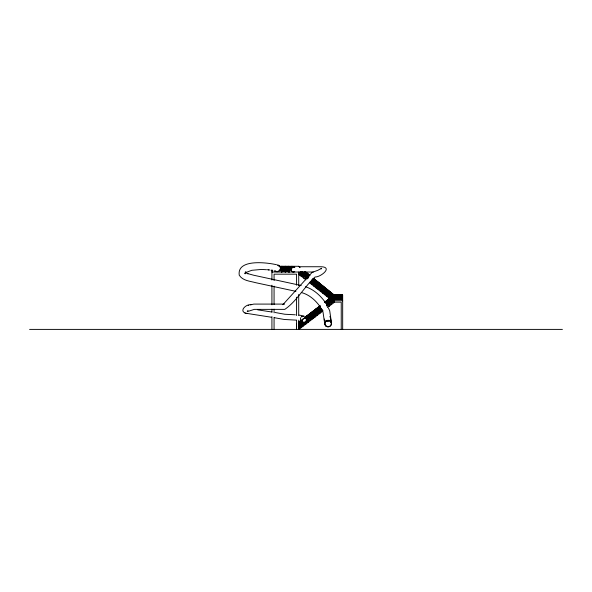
<?xml version="1.0" encoding="UTF-8"?>
<svg xmlns="http://www.w3.org/2000/svg" width="592" height="592" viewBox="0 0 592 592"><rect width="100%" height="100%" fill="white"/><g stroke="black" fill="none" stroke-linecap="round" stroke-linejoin="round"><path stroke-width="0.89" d="M247.989 310.326L247.219 311.666L254.294 309.372L284.796 309.372C296.784 301.261 304.34 286.757 315.055 276.989C320.546 277.315 333.444 266.999 321.019 266.74L299.678 266.74M321.108 268.997L321.604 268.235L317.948 270.263L312.095 272.409L282.872 304.702M301.631 316.631L301.313 316.905M301.232 320.279L298.309 322.529L301.217 320.316M304.88 317.467L320.205 305.657M324.579 302.283L334.066 294.971L342.672 294.971L342.672 329.396M304.873 317.623L305.59 317.068M305.709 316.979L306.427 316.424L306.427 319.687M309.934 313.797L308.217 315.04L308.217 319.132M324.986 302.12L325.704 301.572L325.704 303.245M305.583 316.979L319.414 306.404M325.23 301.95L329.596 298.605M299.537 321.752L300.255 321.204M306.834 316.172L307.788 315.447M307.907 315.351L308.861 314.618M310.06 313.708L311.015 312.976M312.206 312.058L313.168 311.333M313.286 311.237L314.241 310.504M314.359 310.415L315.314 309.683M315.432 309.594L316.394 308.861M317.586 307.944L318.54 307.218M318.666 307.122L319.621 306.39M325.149 302.164L326.103 301.432M326.222 301.343L327.176 300.61M327.332 300.499L328.286 299.767M328.405 299.67L329.359 298.945M298.464 326.599L303.481 322.758M306.834 320.198L320.694 309.594L320.679 307.936M321.515 308.965L320.797 309.512L320.797 307.847M334.066 299.367L333.348 299.915L333.348 295.674L334.066 295.119L331.439 292.996L331.439 297.243M298.301 326.873L303.422 322.958M307.004 320.22L321.663 309.002M326.577 305.243L334.066 299.515M305.272 322.736L298.886 327.62L301.202 327.62L301.202 325.844L303.526 325.844L303.526 324.068L305.857 324.068L305.857 322.292M306.19 322.033L322.27 309.734M313.568 278.336L334.066 294.971L334.066 300.706L326.888 306.205L329.241 306.205L329.241 304.399L331.601 304.399L331.601 302.601L333.962 302.601L333.962 300.795L334.554 302.142L327.369 307.633M298.886 329.396L323.136 310.867M283.139 304.473L284.338 304.088L253.827 304.088L250.579 304.843M301.624 316.683L304.258 316.542M251.023 304.725C246.472 303.837 238.672 310.807 245.569 313.19M248.263 305.479L248.788 305.339M278.884 266.289L298.716 266.289L300.137 267.436M280.238 266.407L280.475 268.132M281.674 266.407L285.137 266.407M285.499 266.407L288.763 266.407L288.763 270.707L285.499 270.707M280.527 268.287L281.363 268.287M290.894 269.042L289.37 269.042L289.37 272.024M281.311 270.707L281.555 266.407L281.363 272.024M281.674 270.707L285.137 270.707M289.836 270.707L289.599 266.407L289.836 268.99M280.675 270.833L289.962 270.833M271.92 272.024L298.716 272.024L303.134 275.606M299.678 272.024L313.316 272.024M301.372 276.301L298.716 274.177L301.409 274.177L301.409 276.301L303.992 276.301L303.992 278.351L306.515 278.351M309.764 282.288L311.362 282.288L311.362 284.182L313.701 284.182L313.701 286.025L315.973 286.025L315.973 287.83L318.193 287.83L318.193 289.584L320.361 289.584L320.361 291.301L322.47 291.301L322.47 292.966L324.527 292.966L324.527 294.594L326.532 294.594L326.532 296.185L328.486 296.185L328.486 297.732L330.395 297.732M334.428 295.09L342.317 295.09M334.428 299.397L342.317 299.397M334.428 299.515L342.317 299.515M342.672 300.706L332.253 300.706L333.392 301.609M334.066 302.142L341.236 302.142L341.236 329.396M306.619 322.292L308.173 322.3M296.57 323.661L296.57 329.396L296.57 320.191M29.6 329.396L562.4 329.396M266.563 269.737L261.546 269.434L251.792 270.3L245.673 272.609L246.279 272.165L244.814 273.696L245.591 272.253L245.443 273.785L245.325 272.142M295.334 314.803L284.796 314.248L275.088 312.487M296.385 320.139L284.19 319.465L274.207 317.667M299.049 315.092L303.999 315.98M293.491 266.911L294.727 267.244A2.472 2.472 0 0 0 291.02 269.382A2.472 2.472 0 0 0 294.727 271.521M272.031 312.036L257.712 309.845M271.277 317.231L244.91 313.079M246.368 313.323L246.96 313.427M276.575 264.742C267.177 262.508 236.793 258.66 239.242 275.184C242.72 280.793 249.92 281.067 255.677 282.687L295.911 291.353M268.546 269.76L269.841 270.011M271.047 270.255L272.165 270.477M274.089 270.855L276.131 271.262M301.21 285.522L253.605 275.213L247.404 273.511L247.974 273.807L245.532 272.394L246.08 272.942L245.317 271.92M301.276 292.515C309.172 294.587 315.558 300.174 320.117 306.774M305.553 286.735C313.812 289.495 320.487 295.519 325.422 302.549M298.716 274.177L305.886 279.846M309.564 282.761L329.759 298.738M331.513 300.277L332.186 300.803M300.988 272.512L300.632 272.128M301.469 272.897L300.396 272.054M302.542 273.763L303.622 274.673L303.622 272.12M304.932 275.702L305.294 275.99L305.294 271.772M305.413 276.124L306.131 276.708L306.131 272.453L305.413 271.876L305.768 276.375M313.508 282.628L314.559 283.546L314.559 279.291M315.425 284.175L315.81 284.486M315.928 284.582L316.291 284.87L316.232 280.652M318.052 282.132L318.052 286.38L319.155 287.194M321.19 288.837L321.671 289.222M321.789 289.318L322.448 289.851M322.566 289.947L323.284 290.524M324.238 291.294L324.956 291.878M325.075 291.974L325.763 292.529M325.881 292.626L326.599 293.203M326.717 293.299L327.435 293.884M327.554 293.98L328.153 294.461M328.271 294.557L328.989 295.134M329.944 295.911L330.662 296.488M330.78 296.585L331.498 297.162M300.137 271.972L307.204 277.685M311.444 281.111L331.239 297.11M305.79 272.024L310.03 275.465M299.559 267.118L298.716 266.289M309.535 275.221L306.308 272.601L306.308 276.856L307.026 277.433L307.026 273.186M313.508 278.447L319.636 283.413M301.232 272.734L301.95 273.312L301.95 271.61M305.294 276.027L304.577 275.45L304.577 272.046M311.325 280.926L312.043 281.511L312.043 279.809M313.716 282.865L313.005 282.288L313.005 278.884M316.232 284.9L315.514 284.323L315.514 280.068M326.296 293.07L325.578 292.492L325.578 288.237M300.137 271.994L307.204 277.737M311.444 281.178L331.239 297.236M307.204 278.906L298.716 272.024L298.716 285.684M310.741 281.777L330.536 297.843M332.652 299.559L334.066 300.706M305.487 318.022L305.901 318.496M298.694 327.768L299.552 328.886M329.855 316.505L330.536 317.971M328.442 308.062L329.714 310.785L331.49 323.017M330.654 318.814L331.268 323.054M323.003 311.984L324.764 324.15M342.494 294.971L342.494 299.515M342.317 294.971L342.317 300.706M342.072 295.09L342.072 299.397M341.954 295.09L341.954 299.397M341.599 295.09L341.599 299.397M341.48 295.09L341.48 299.397M341.118 295.09L341.118 299.397M340.999 295.09L340.999 299.397M340.644 295.09L340.644 299.397M340.518 295.09L340.518 299.397M340.163 295.09L340.163 299.397M340.045 295.09L340.045 299.397M339.682 295.09L339.682 299.397M339.564 295.09L339.564 299.397M339.209 295.09L339.209 299.397M339.09 295.09L339.09 299.397M338.728 295.09L338.728 299.397M338.609 295.09L338.609 299.397M338.254 295.09L338.254 299.397M338.128 295.09L338.128 299.397M337.773 295.09L337.773 299.397M337.655 295.09L337.655 299.397M337.292 295.09L337.292 299.397M337.174 295.09L337.174 299.397M336.818 295.09L336.818 299.397M336.7 295.09L336.7 299.397M336.337 295.09L336.337 299.397M336.219 295.09L336.219 299.397M335.856 295.09L335.856 299.397M335.738 295.09L335.738 299.397M335.383 295.09L335.383 299.397M335.264 295.09L335.264 299.397M334.902 295.09L334.902 299.397M334.783 295.09L334.783 299.397M334.428 294.971L334.428 300.706M333.111 294.35L333.111 296.052M332.993 294.254L332.993 295.956M332.275 293.669L332.275 297.073M332.156 293.573L332.156 296.977M331.675 301.195L331.675 296.962L332.393 296.414L332.393 300.647L330.839 301.831L330.839 297.606L331.557 297.058L331.557 301.284M330.602 292.315L330.602 296.562L331.32 297.147L331.32 292.892L324.742 287.564L324.742 291.812L325.459 292.396L325.459 288.141M330.484 292.219L330.484 296.466L329.766 295.882L329.766 291.634M330.003 302.475L330.003 298.257L330.721 297.702L330.721 301.927L326.658 305.035L326.658 300.832L327.376 300.277L327.376 304.48M329.885 302.564L329.885 298.346L329.167 298.901L329.167 303.111M329.648 291.538L329.648 295.785L328.93 295.208L328.93 290.953M329.048 303.2L329.048 298.99L328.331 299.545L328.331 303.755M328.812 290.857L328.812 295.112L328.094 294.527L328.094 290.28M328.212 303.844L328.212 299.633L327.494 300.188L327.494 304.392M327.975 290.176L327.975 294.431L327.258 293.847L327.258 289.599M327.132 289.503L327.132 293.75L326.421 293.166L326.296 288.822M326.54 305.124L326.54 300.928L325.822 301.476L325.822 303.156M323.905 286.883L323.905 291.131L324.623 291.715L324.623 287.468L319.724 283.487L319.724 287.742L320.442 288.319L320.442 284.071M323.787 286.787L323.787 291.035L323.069 290.457L323.069 286.202M322.951 286.106L322.951 290.354L322.233 289.777L322.233 285.522M322.115 285.425L322.115 289.68L321.397 289.096L321.397 284.848M322.189 309.794L322.189 311.592L319.843 311.592L319.843 313.383L317.497 313.383L317.497 315.173L315.159 315.173L315.159 316.964L312.82 316.964L312.82 318.748L310.489 318.748L310.489 320.531L308.158 320.531L308.158 322.292M321.278 284.752L321.278 289L320.561 288.415L320.561 284.167M319.961 305.99L319.961 310.149M319.843 310.245L319.843 306.086L319.125 306.634L319.125 310.793M319.606 283.39L319.606 287.645L318.888 287.061L318.888 282.806M319.007 310.881L319.007 306.73L318.289 307.285L318.289 311.429M318.77 282.71L318.77 286.965M318.17 311.525L318.17 307.374L317.453 307.929L317.453 312.073M317.934 282.036L317.934 286.284L317.216 285.699L317.216 281.452M317.334 312.162L317.334 308.018L316.616 308.573L316.616 312.709M317.097 281.355L317.097 285.603L316.35 284.996L316.35 280.749M316.498 312.805L316.498 308.661L315.78 309.216L315.78 313.353M315.662 313.442L315.662 309.305L314.944 309.86L314.944 313.989M315.395 279.972L315.395 284.227L314.678 283.642L314.678 279.387M314.826 314.086L314.826 309.956L314.078 310.526L314.078 314.655M313.96 314.744L313.96 310.622L313.242 311.177L313.242 315.292M313.716 278.617L313.841 282.961M313.124 315.388L313.124 311.266L312.406 311.821L312.406 315.936M312.879 278.788L312.879 282.184L312.162 281.607L312.162 279.905M312.287 316.024L312.287 311.91L311.57 312.465L311.57 316.572M311.451 316.668L311.451 312.554L310.733 313.109L310.733 317.216M310.615 317.305L310.615 313.198L309.897 313.753L309.897 317.852M309.771 317.948L309.771 313.849L309.061 314.396L309.061 318.496M308.935 314.493L308.935 318.585M308.817 274.636L308.817 276.338M308.698 274.54L308.698 277.093M308.099 319.229L308.099 315.136L307.381 315.691L307.381 319.776M307.981 273.955L307.981 278.21M307.862 273.859L307.862 278.114L307.144 277.53L307.144 273.282M307.263 319.865L307.263 315.78L306.545 316.335L306.545 319.599M304.458 271.95L304.458 275.354L303.74 274.769L303.74 272.216M302.904 272.387L302.904 274.089M302.786 272.29L302.786 273.992L302.068 273.415L302.068 271.713M302.364 321.989L302.364 323.617M302.246 322.085L302.246 323.706M301.528 320.205L301.528 324.253M301.409 324.349L301.409 320.294L300.692 320.849L300.692 324.897M300.573 324.986L300.573 320.938L299.855 321.493L299.855 325.533M299.737 325.63L299.737 321.582L299.019 322.137L299.019 326.177M298.901 322.233L298.901 326.266M298.716 294.424L298.716 315.588M298.716 320.191L298.694 329.396M296.57 285.218L296.57 274.177L274.066 274.177L274.066 280.615M296.57 297.184L296.57 315.588M292.108 266.289L292.108 268.132M291.752 266.289L291.752 268.132M291.39 268.99L291.271 266.407L291.035 268.99M290.916 268.99L290.916 266.407L290.672 268.99M290.554 268.99L290.554 266.407L290.317 268.99M290.198 268.99L290.198 266.407L289.954 268.99M288.985 266.289L288.985 272.024M288.622 266.289L288.622 272.024M288.363 266.407L288.363 270.707M288.245 266.407L288.245 270.707M287.89 266.407L287.89 270.707M287.771 266.407L287.771 270.707M287.409 266.407L287.409 270.707M287.29 266.407L287.29 270.707M286.935 266.407L286.935 270.707M286.809 266.407L286.809 270.707M286.454 266.407L286.454 270.707M286.336 266.407L286.336 270.707M285.973 266.407L285.973 270.707M285.855 266.407L285.855 270.707M285.499 266.289L285.499 272.024M285.137 266.289L285.137 272.024M284.878 266.407L284.878 270.707M284.759 266.407L284.759 270.707M284.404 266.407L284.404 270.707M284.286 266.407L284.286 270.707M283.923 266.407L283.923 270.707M283.805 266.407L283.805 270.707M283.45 266.407L283.45 270.707M283.324 266.407L283.324 270.707M282.969 266.407L282.969 270.707M282.85 266.407L282.85 270.707M282.488 266.407L282.488 270.707M282.369 266.407L282.369 270.707M282.029 266.407L282.029 270.707M282.014 266.289L282.014 272.024M281.651 266.289L281.651 272.024M280.837 268.132L280.837 266.407L280.593 268.132M274.066 286.143L274.066 304.547M274.066 309.15L274.066 312.828M274.066 317.43L274.066 329.396M272.535 270.196L272.535 272.024M272.276 270.389L272.276 272.024M271.92 269.945L271.92 280.009M271.92 285.218L271.92 304.806M271.92 309.15L271.92 312.095M271.92 316.587L271.92 329.396M294.172 271.935A2.642 2.642 0 0 1 290.85 269.382L290.938 268.701A2.642 2.642 0 0 1 294.816 267.096M275.095 271.055A3.411 3.411 0 0 0 280.527 268.738L280.519 267.843A3.411 3.411 0 0 0 277.552 264.942M280.26 268.701A3.145 3.145 0 0 1 276.767 271.447M277.522 265.209A3.145 3.145 0 0 1 280.031 267.096M268.798 269.945A3.478 1.88 -79.6 0 1 267.429 269.53M329.981 320.287A3.189 3.108 -8.2 0 1 325.533 321.042M324.927 320.494A3.189 3.108 -8.2 0 1 324.246 319.029M302.527 321.426A2.642 2.605 0 0 1 300.721 317.697M306.797 319.547A2.39 2.39 -40.6 0 1 306.101 322.877A2.442 2.442 -40.6 0 1 302.741 322.166A2.39 2.39 -40.6 0 1 303.437 318.844M303.459 318.77A2.442 2.442 -40.6 0 1 306.819 319.473M306.293 319.68A2.39 2.383 -40.6 0 1 305.206 321.826A2.442 2.442 -40.6 0 1 301.846 321.123M301.654 320.583A2.39 2.383 -40.6 0 1 301.535 319.961M333.229 295.763L332.512 296.318L332.512 300.551L333.229 300.003L333.229 295.763M281.193 266.407L280.956 270.707L281.193 266.407M289.118 266.407L288.881 270.707L289.118 266.407M289.481 266.407L289.236 270.707L289.481 266.407M326.14 326.303A3.411 3.323 -8.2 0 0 331.52 323.883A3.411 3.323 -8.2 0 0 326.717 320.568A3.411 3.323 -8.2 0 0 326.14 326.303M326.266 326.125A3.189 3.108 -8.2 0 0 331.298 323.861A3.189 3.108 -8.2 0 0 326.806 320.76A3.189 3.108 -8.2 0 0 326.266 326.125M304.917 323.543A2.657 2.649 -40.6 0 0 306.974 319.428A2.657 2.649 -40.6 0 0 302.386 319.71A2.657 2.649 -40.6 0 0 304.917 323.543"/></g></svg>
